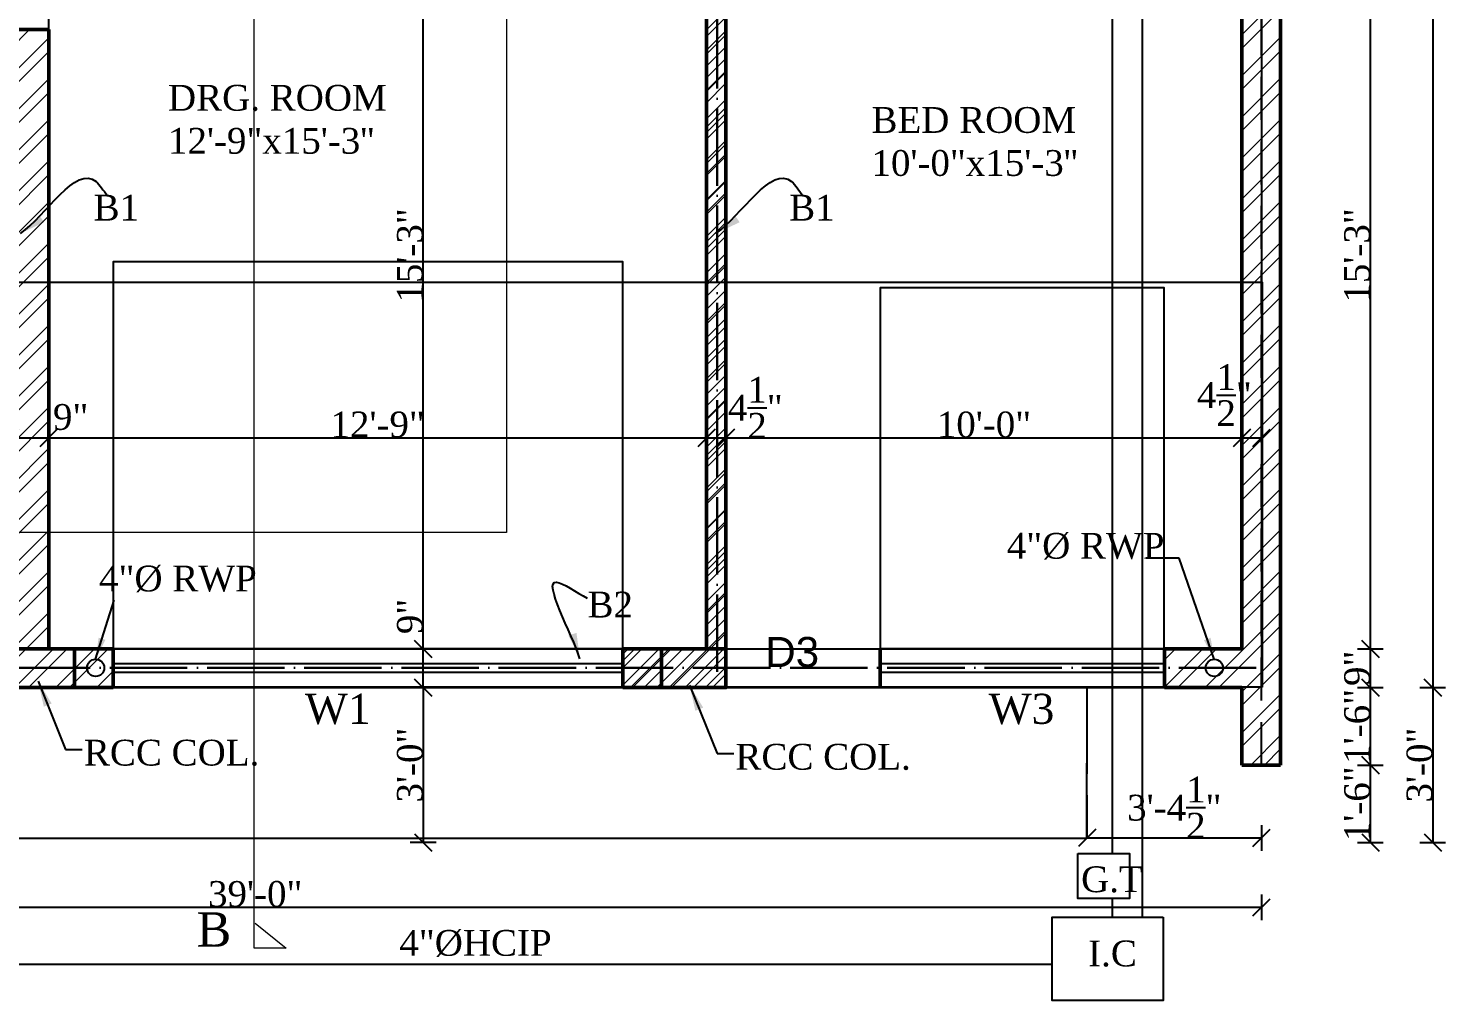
# Model space of a CAD drawing. Header units: feet. Extents: x 37458 to 42412, y -3338 to -325.
# Drawn here: x 37768.1 to 38097.7, y -1264.9 to -1038.8 of the extents above; entities that cross this region are included whole.
import ezdxf

# ---------------------------------------------------------------- set-up
doc = ezdxf.new("R2010")
doc.units = ezdxf.units.FT
doc.header["$MEASUREMENT"] = 0
doc.header["$PDMODE"] = 35
doc.header["$PDSIZE"] = 8
doc.linetypes.add('ACAD_ISO04W100', pattern=[30, 24, -3, 0, -3])
doc.linetypes.add('DASHED2', pattern=[0.375, 0.25, -0.125])
doc.layers.get('Defpoints').update_dxf_attribs({"color": 52})
for name, color, linetype, lineweight in [('BEAM', 6, 'ACAD_ISO04W100', 30), ('col', 13, 'Continuous', 50), ('col tex', 13, 'Continuous', 25), ('dim', 161, 'Continuous', 25), ('dimensiom', 35, 'Continuous', 25), ('HAT', 8, 'Continuous', 13), ('HATCH', 254, 'Continuous', 13), ('joinery', 161, 'Continuous', 25), ('PROJECTION', 21, 'DASHED2', 25), ('SEC', 41, 'Continuous', 25), ('SECTION L', 63, 'Continuous', 30), ('Sewer', 30, 'Continuous', 25), ('TEXT', 7, 'Continuous', 30), ('wall', 1, 'Continuous', 50)]:
    doc.layers.add(name, color=color, linetype=linetype, lineweight=lineweight)
for name, color, linetype, plot in [('BLK_1_FLR_0_BLT_UP_AREA', 25, 'Continuous', False), ('BLK_1_FLR_0_REGULAR_ROOM_4', 1, 'Continuous', False), ('BLK_1_FLR_0_REGULAR_ROOM_5', 1, 'Continuous', False)]:
    doc.layers.add(name, color=color, linetype=linetype, plot=plot)
for name, color, linetype in [('BLK_1_FLR_0_CARPET_AREA', 25, 'Continuous'), ('BLK_1_FLR_0_CHAJJA', 7, 'Continuous'), ('BLK_1_FLR_0_ROOM_4_LIGHT_VENTILATION_4', 7, 'Continuous'), ('BLK_1_FLR_0_ROOM_5_LIGHT_VENTILATION_5', 7, 'Continuous')]:
    doc.layers.add(name, color=color, linetype=linetype)
doc.styles.add("4''", font='romai___.ttf', dxfattribs={"height": 7})
doc.styles.get("Standard").update_dxf_attribs({"font": 'times.ttf', "height": 6})
doc.dimstyles.new('arrow', dxfattribs={"dimtxt": 6, "dimasz": 4, "dimexe": 3, "dimexo": 6, "dimgap": 0, "dimtad": 1, "dimzin": 3, "dimdsep": 46, "dimlunit": 4, "dimtxsty": 'Standard', "dimblk": 'OBLIQUE', "dimcen": 12, "dimclrd": 7, "dimclre": 256, "dimclrt": 7, "dimadec": 0, "dimazin": 0, "dimtfac": 1, "dimtofl": 0, "dimtmove": 0, "dimatfit": 3, "dimfxl": 3, "dimfxlon": 1, "dimtolj": 1, "dimtzin": 0, "dimlwd": -1, "dimlwe": -1, "dimarcsym": 0})
doc.dimstyles.new('DIM PLAN', dxfattribs={"dimtxt": 6, "dimasz": 2, "dimexe": 3, "dimexo": 15, "dimgap": 0, "dimtad": 0, "dimzin": 3, "dimdsep": 46, "dimlunit": 4, "dimtxsty": 'Standard', "dimcen": 12, "dimclrd": 256, "dimclre": 256, "dimclrt": 256, "dimadec": 0, "dimazin": 0, "dimtfac": 1, "dimtofl": 0, "dimtmove": 0, "dimatfit": 3, "dimfxl": 3, "dimfxlon": 1, "dimtolj": 1, "dimtzin": 0, "dimlwd": -1, "dimlwe": -1, "dimarcsym": 0})

# ---------------------------------------------------------------- blocks, each defined once
blk = doc.blocks.new('_Oblique')
at = {"layer": 'dimensiom', "color": 0, "lineweight": -2}
blk.add_line((-0.5, -0.5), (0.5, 0.5), dxfattribs=at)
blk = doc.blocks.new('*D32')
at = {"layer": 'Defpoints', "color": 0, "ltscale": 0.75, "transparency": 16777216}
for p in [(37586.82, -1210.09), (38054.87, -1210.09), (38054.87, -1243.16)]:
    blk.add_point(p, dxfattribs=at)
at = {"layer": 'dimensiom', "ltscale": 0.75, "transparency": 16777216}
for p, q in [((37586.82, -1240.16), (37586.82, -1246.16)), ((38054.87, -1240.16), (38054.87, -1246.16))]:
    blk.add_line(p, q, dxfattribs=at)
at = {"layer": 'dimensiom', "color": 7, "ltscale": 0.75, "transparency": 16777216}
blk.add_line((37586.82, -1243.16), (38054.87, -1243.16), dxfattribs=at)
at = {"layer": 'dimensiom', "color": 7, "ltscale": 0.75, "transparency": 16777216, "xscale": 4, "yscale": 4, "zscale": 4, "rotation": 180}
blk.add_blockref('_Oblique', (37586.82, -1243.16), dxfattribs=at)
at = {"layer": 'dimensiom', "color": 7, "ltscale": 0.75, "transparency": 16777216, "xscale": 4, "yscale": 4, "zscale": 4}
blk.add_blockref('_Oblique', (38054.87, -1243.16), dxfattribs=at)
at = {"layer": 'dimensiom', "color": 7, "ltscale": 0.75, "transparency": 16777216, "insert": (37820.84, -1240.1), "char_height": 6, "attachment_point": 5}
blk.add_mtext('\\A1;39\'-0"', dxfattribs=at)
blk = doc.blocks.new('*D33')
at = {"layer": 'Defpoints', "color": 0, "ltscale": 0.75, "transparency": 16777216}
for p in [(38050.32, -586.09), (38050.32, -1192.09), (38094.69, -1192.09)]:
    blk.add_point(p, dxfattribs=at)
at = {"layer": 'dimensiom', "ltscale": 0.75, "transparency": 16777216}
for p, q in [((38091.69, -586.09), (38097.69, -586.09)), ((38091.69, -1192.09), (38097.69, -1192.09))]:
    blk.add_line(p, q, dxfattribs=at)
at = {"layer": 'dimensiom', "color": 7, "ltscale": 0.75, "transparency": 16777216}
blk.add_line((38094.69, -586.09), (38094.69, -1192.09), dxfattribs=at)
at = {"layer": 'dimensiom', "color": 7, "ltscale": 0.75, "transparency": 16777216, "xscale": 4, "yscale": 4, "zscale": 4}
for p, rotation in [((38094.69, -586.09), 90), ((38094.69, -1192.09), 270)]:
    blk.add_blockref('_Oblique', p, dxfattribs=dict(at, rotation=rotation))
at = {"layer": 'dimensiom', "color": 7, "ltscale": 0.75, "transparency": 16777216, "insert": (38091.64, -889.09), "char_height": 6, "attachment_point": 5, "rotation": 90}
blk.add_mtext('\\A1;50\'-6"', dxfattribs=at)
blk = doc.blocks.new('*D74')
at = {"layer": 'Defpoints', "color": 0, "ltscale": 0.75, "transparency": 16777216}
for p in [(37859.91, -1183.09), (37860.38, -1183.09), (37860.38, -1192.09)]:
    blk.add_point(p, dxfattribs=at)
at = {"layer": 'dimensiom', "color": 7, "ltscale": 0.75, "transparency": 16777216}
for p, q in [((37859.91, -1183.09), (37859.91, -1171.98)), ((37859.91, -1192.09), (37859.91, -1183.09))]:
    blk.add_line(p, q, dxfattribs=at)
at = {"layer": 'dimensiom', "ltscale": 0.75, "transparency": 16777216}
for p, q in [((37859.91, -1183.09), (37856.91, -1183.09)), ((37859.91, -1192.09), (37856.91, -1192.09))]:
    blk.add_line(p, q, dxfattribs=at)
at = {"layer": 'dimensiom', "color": 7, "ltscale": 0.75, "transparency": 16777216, "xscale": 4, "yscale": 4, "zscale": 4}
for p, rotation in [((37859.91, -1183.09), 90), ((37859.91, -1192.09), 270)]:
    blk.add_blockref('_Oblique', p, dxfattribs=dict(at, rotation=rotation))
at = {"layer": 'dimensiom', "color": 7, "ltscale": 0.75, "transparency": 16777216, "insert": (37856.85, -1175.53), "char_height": 6, "attachment_point": 5, "rotation": 90}
blk.add_mtext('\\A1;9"', dxfattribs=at)
blk = doc.blocks.new('*D75')
at = {"layer": 'Defpoints', "color": 0, "ltscale": 0.75, "transparency": 16777216}
for p in [(37859.91, -1000.09), (37862.41, -1000.09), (37860.38, -1183.09)]:
    blk.add_point(p, dxfattribs=at)
at = {"layer": 'dimensiom', "ltscale": 0.75, "transparency": 16777216}
for p, q in [((37859.91, -1000.09), (37856.91, -1000.09)), ((37859.91, -1183.09), (37856.91, -1183.09))]:
    blk.add_line(p, q, dxfattribs=at)
at = {"layer": 'dimensiom', "color": 7, "ltscale": 0.75, "transparency": 16777216}
blk.add_line((37859.91, -1183.09), (37859.91, -1000.09), dxfattribs=at)
at = {"layer": 'dimensiom', "color": 7, "ltscale": 0.75, "transparency": 16777216, "xscale": 4, "yscale": 4, "zscale": 4}
for p, rotation in [((37859.91, -1000.09), 90), ((37859.91, -1183.09), 270)]:
    blk.add_blockref('_Oblique', p, dxfattribs=dict(at, rotation=rotation))
at = {"layer": 'dimensiom', "color": 7, "ltscale": 0.75, "transparency": 16777216, "insert": (37856.85, -1091.59), "char_height": 6, "attachment_point": 5, "rotation": 90}
blk.add_mtext('\\A1;15\'-3"', dxfattribs=at)
blk = doc.blocks.new('*D83')
at = {"layer": 'Defpoints', "color": 0, "ltscale": 0.75, "transparency": 16777216}
for p in [(37763.82, -1134.01), (37772.82, -1134.01), (37772.82, -1144.09)]:
    blk.add_point(p, dxfattribs=at)
at = {"layer": 'dimensiom', "ltscale": 0.75, "transparency": 16777216}
for p, q in [((37763.82, -1134.01), (37763.82, -1131.01)), ((37772.82, -1137.01), (37772.82, -1131.01))]:
    blk.add_line(p, q, dxfattribs=at)
at = {"layer": 'dimensiom', "color": 7, "ltscale": 0.75, "transparency": 16777216}
blk.add_line((37763.82, -1134.01), (37772.82, -1134.01), dxfattribs=at)
at = {"layer": 'dimensiom', "color": 7, "ltscale": 0.75, "transparency": 16777216, "xscale": 4, "yscale": 4, "zscale": 4, "rotation": 180}
blk.add_blockref('_Oblique', (37763.82, -1134.01), dxfattribs=at)
at = {"layer": 'dimensiom', "color": 7, "ltscale": 0.75, "transparency": 16777216, "xscale": 4, "yscale": 4, "zscale": 4}
blk.add_blockref('_Oblique', (37772.82, -1134.01), dxfattribs=at)
at = {"layer": 'dimensiom', "color": 7, "ltscale": 0.75, "transparency": 16777216, "insert": (37777.92, -1129.19), "char_height": 6, "attachment_point": 5}
blk.add_mtext('\\A1;9"', dxfattribs=at)
blk = doc.blocks.new('*D84')
at = {"layer": 'Defpoints', "color": 0, "ltscale": 0.75, "transparency": 16777216}
for p in [(37925.82, -1134.01), (37925.82, -1134.27), (37772.82, -1144.09)]:
    blk.add_point(p, dxfattribs=at)
at = {"layer": 'dimensiom', "ltscale": 0.75, "transparency": 16777216}
for p, q in [((37772.82, -1137.01), (37772.82, -1131.01)), ((37925.82, -1134.01), (37925.82, -1131.01))]:
    blk.add_line(p, q, dxfattribs=at)
at = {"layer": 'dimensiom', "color": 7, "ltscale": 0.75, "transparency": 16777216}
blk.add_line((37772.82, -1134.01), (37925.82, -1134.01), dxfattribs=at)
at = {"layer": 'dimensiom', "color": 7, "ltscale": 0.75, "transparency": 16777216, "xscale": 4, "yscale": 4, "zscale": 4, "rotation": 180}
blk.add_blockref('_Oblique', (37772.82, -1134.01), dxfattribs=at)
at = {"layer": 'dimensiom', "color": 7, "ltscale": 0.75, "transparency": 16777216, "xscale": 4, "yscale": 4, "zscale": 4}
blk.add_blockref('_Oblique', (37925.82, -1134.01), dxfattribs=at)
at = {"layer": 'dimensiom', "color": 7, "ltscale": 0.75, "transparency": 16777216, "insert": (37849.32, -1130.94), "char_height": 6, "attachment_point": 5}
blk.add_mtext('\\A1;12\'-9"', dxfattribs=at)
blk = doc.blocks.new('*D85')
at = {"layer": 'Defpoints', "color": 0, "ltscale": 0.75, "transparency": 16777216}
for p in [(37925.82, -1134.27), (37930.32, -1134.01), (37930.32, -1134.27)]:
    blk.add_point(p, dxfattribs=at)
at = {"layer": 'dimensiom', "ltscale": 0.75, "transparency": 16777216}
for p, q in [((37925.82, -1134.01), (37925.82, -1131.01)), ((37930.32, -1134.01), (37930.32, -1131.01))]:
    blk.add_line(p, q, dxfattribs=at)
at = {"layer": 'dimensiom', "color": 7, "ltscale": 0.75, "transparency": 16777216}
blk.add_line((37925.82, -1134.01), (37930.32, -1134.01), dxfattribs=at)
at = {"layer": 'dimensiom', "color": 7, "ltscale": 0.75, "transparency": 16777216, "xscale": 4, "yscale": 4, "zscale": 4, "rotation": 180}
blk.add_blockref('_Oblique', (37925.82, -1134.01), dxfattribs=at)
at = {"layer": 'dimensiom', "color": 7, "ltscale": 0.75, "transparency": 16777216, "xscale": 4, "yscale": 4, "zscale": 4}
blk.add_blockref('_Oblique', (37930.32, -1134.01), dxfattribs=at)
at = {"layer": 'dimensiom', "color": 7, "ltscale": 0.75, "transparency": 16777216, "insert": (37937.14, -1127.02), "char_height": 6, "attachment_point": 5}
blk.add_mtext('\\A1;4{\\H1x;\\S1/2;}"', dxfattribs=at)
blk = doc.blocks.new('*D86')
at = {"layer": 'Defpoints', "color": 0, "ltscale": 0.75, "transparency": 16777216}
for p in [(37930.32, -1134.27), (38050.32, -1134.01), (38050.32, -1134.27)]:
    blk.add_point(p, dxfattribs=at)
at = {"layer": 'dimensiom', "ltscale": 0.75, "transparency": 16777216}
for p, q in [((37930.32, -1134.01), (37930.32, -1131.01)), ((38050.32, -1134.01), (38050.32, -1131.01))]:
    blk.add_line(p, q, dxfattribs=at)
at = {"layer": 'dimensiom', "color": 7, "ltscale": 0.75, "transparency": 16777216}
blk.add_line((37930.32, -1134.01), (38050.32, -1134.01), dxfattribs=at)
at = {"layer": 'dimensiom', "color": 7, "ltscale": 0.75, "transparency": 16777216, "xscale": 4, "yscale": 4, "zscale": 4, "rotation": 180}
blk.add_blockref('_Oblique', (37930.32, -1134.01), dxfattribs=at)
at = {"layer": 'dimensiom', "color": 7, "ltscale": 0.75, "transparency": 16777216, "xscale": 4, "yscale": 4, "zscale": 4}
blk.add_blockref('_Oblique', (38050.32, -1134.01), dxfattribs=at)
at = {"layer": 'dimensiom', "color": 7, "ltscale": 0.75, "transparency": 16777216, "insert": (37990.32, -1130.95), "char_height": 6, "attachment_point": 5}
blk.add_mtext('\\A1;10\'-0"', dxfattribs=at)
blk = doc.blocks.new('*D87')
at = {"layer": 'Defpoints', "color": 0, "ltscale": 0.75, "transparency": 16777216}
for p in [(38050.32, -1134.27), (38054.87, -1134.01), (38054.87, -1134.27)]:
    blk.add_point(p, dxfattribs=at)
at = {"layer": 'dimensiom', "ltscale": 0.75, "transparency": 16777216}
for p, q in [((38050.32, -1134.01), (38050.32, -1131.01)), ((38054.87, -1134.01), (38054.87, -1131.01))]:
    blk.add_line(p, q, dxfattribs=at)
at = {"layer": 'dimensiom', "color": 7, "ltscale": 0.75, "transparency": 16777216}
blk.add_line((38050.32, -1134.01), (38054.87, -1134.01), dxfattribs=at)
at = {"layer": 'dimensiom', "color": 7, "ltscale": 0.75, "transparency": 16777216, "xscale": 4, "yscale": 4, "zscale": 4, "rotation": 180}
blk.add_blockref('_Oblique', (38050.32, -1134.01), dxfattribs=at)
at = {"layer": 'dimensiom', "color": 7, "ltscale": 0.75, "transparency": 16777216, "xscale": 4, "yscale": 4, "zscale": 4}
blk.add_blockref('_Oblique', (38054.87, -1134.01), dxfattribs=at)
at = {"layer": 'dimensiom', "color": 7, "ltscale": 0.75, "transparency": 16777216, "insert": (38046.23, -1124.07), "char_height": 6, "attachment_point": 5}
blk.add_mtext('\\A1;4{\\H1x;\\S1/2;}"', dxfattribs=at)
blk = doc.blocks.new('*D88')
at = {"layer": 'Defpoints', "color": 0, "ltscale": 0.75, "transparency": 16777216}
for p in [(38050.32, -1192.09), (38080.19, -1192.09), (38050.32, -1210.09)]:
    blk.add_point(p, dxfattribs=at)
at = {"layer": 'dimensiom', "ltscale": 0.75, "transparency": 16777216}
for p, q in [((38077.19, -1192.09), (38083.19, -1192.09)), ((38077.19, -1210.09), (38083.19, -1210.09))]:
    blk.add_line(p, q, dxfattribs=at)
at = {"layer": 'dimensiom', "color": 7, "ltscale": 0.75, "transparency": 16777216}
blk.add_line((38080.19, -1210.09), (38080.19, -1192.09), dxfattribs=at)
at = {"layer": 'dimensiom', "color": 7, "ltscale": 0.75, "transparency": 16777216, "xscale": 4, "yscale": 4, "zscale": 4}
for p, rotation in [((38080.19, -1192.09), 90), ((38080.19, -1210.09), 270)]:
    blk.add_blockref('_Oblique', p, dxfattribs=dict(at, rotation=rotation))
at = {"layer": 'dimensiom', "color": 7, "ltscale": 0.75, "transparency": 16777216, "insert": (38077.13, -1201.09), "char_height": 6, "attachment_point": 5, "rotation": 90}
blk.add_mtext('\\A1;1\'-6"', dxfattribs=at)
blk = doc.blocks.new('*D89')
at = {"layer": 'Defpoints', "color": 0, "ltscale": 0.75, "transparency": 16777216}
for p in [(38050.32, -1183.09), (38080.19, -1183.09), (38050.32, -1192.09)]:
    blk.add_point(p, dxfattribs=at)
at = {"layer": 'dimensiom', "ltscale": 0.75, "transparency": 16777216}
for p, q in [((38077.19, -1183.09), (38083.19, -1183.09)), ((38077.19, -1192.09), (38083.19, -1192.09))]:
    blk.add_line(p, q, dxfattribs=at)
at = {"layer": 'dimensiom', "color": 7, "ltscale": 0.75, "transparency": 16777216}
blk.add_line((38080.19, -1192.09), (38080.19, -1183.09), dxfattribs=at)
at = {"layer": 'dimensiom', "color": 7, "ltscale": 0.75, "transparency": 16777216, "xscale": 4, "yscale": 4, "zscale": 4}
for p, rotation in [((38080.19, -1183.09), 90), ((38080.19, -1192.09), 270)]:
    blk.add_blockref('_Oblique', p, dxfattribs=dict(at, rotation=rotation))
at = {"layer": 'dimensiom', "color": 7, "ltscale": 0.75, "transparency": 16777216, "insert": (38077.13, -1187.59), "char_height": 6, "attachment_point": 5, "rotation": 90}
blk.add_mtext('\\A1;9"', dxfattribs=at)
blk = doc.blocks.new('*D90')
at = {"layer": 'Defpoints', "color": 0, "ltscale": 0.75, "transparency": 16777216}
for p in [(38050.32, -1000.09), (38080.19, -1000.09), (38050.32, -1183.09)]:
    blk.add_point(p, dxfattribs=at)
at = {"layer": 'dimensiom', "ltscale": 0.75, "transparency": 16777216}
for p, q in [((38077.19, -1000.09), (38083.19, -1000.09)), ((38077.19, -1183.09), (38083.19, -1183.09))]:
    blk.add_line(p, q, dxfattribs=at)
at = {"layer": 'dimensiom', "color": 7, "ltscale": 0.75, "transparency": 16777216}
blk.add_line((38080.19, -1183.09), (38080.19, -1000.09), dxfattribs=at)
at = {"layer": 'dimensiom', "color": 7, "ltscale": 0.75, "transparency": 16777216, "xscale": 4, "yscale": 4, "zscale": 4}
for p, rotation in [((38080.19, -1000.09), 90), ((38080.19, -1183.09), 270)]:
    blk.add_blockref('_Oblique', p, dxfattribs=dict(at, rotation=rotation))
at = {"layer": 'dimensiom', "color": 7, "ltscale": 0.75, "transparency": 16777216, "insert": (38077.13, -1091.59), "char_height": 6, "attachment_point": 5, "rotation": 90}
blk.add_mtext('\\A1;15\'-3"', dxfattribs=at)
blk = doc.blocks.new('*D105')
at = {"layer": 'Defpoints', "color": 0, "ltscale": 0.75, "transparency": 16777216}
for p in [(38050.32, -1210.09), (38080.19, -1210.09), (38014.32, -1228.09)]:
    blk.add_point(p, dxfattribs=at)
at = {"layer": 'dimensiom', "ltscale": 0.75, "transparency": 16777216}
for p, q in [((38077.19, -1210.09), (38083.19, -1210.09)), ((38077.19, -1228.09), (38083.19, -1228.09))]:
    blk.add_line(p, q, dxfattribs=at)
at = {"layer": 'dimensiom', "color": 7, "ltscale": 0.75, "transparency": 16777216}
blk.add_line((38080.19, -1228.09), (38080.19, -1210.09), dxfattribs=at)
at = {"layer": 'dimensiom', "color": 7, "ltscale": 0.75, "transparency": 16777216, "xscale": 4, "yscale": 4, "zscale": 4}
for p, rotation in [((38080.19, -1210.09), 90), ((38080.19, -1228.09), 270)]:
    blk.add_blockref('_Oblique', p, dxfattribs=dict(at, rotation=rotation))
at = {"layer": 'dimensiom', "color": 7, "ltscale": 0.75, "transparency": 16777216, "insert": (38077.13, -1219.09), "char_height": 6, "attachment_point": 5, "rotation": 90}
blk.add_mtext('\\A1;1\'-6"', dxfattribs=at)
blk = doc.blocks.new('*D106')
at = {"layer": 'Defpoints', "color": 0, "ltscale": 0.75, "transparency": 16777216}
for p in [(38050.32, -1192.09), (38014.32, -1228.09), (38094.69, -1228.09)]:
    blk.add_point(p, dxfattribs=at)
at = {"layer": 'dimensiom', "ltscale": 0.75, "transparency": 16777216}
for p, q in [((38091.69, -1192.09), (38097.69, -1192.09)), ((38091.69, -1228.09), (38097.69, -1228.09))]:
    blk.add_line(p, q, dxfattribs=at)
at = {"layer": 'dimensiom', "color": 7, "ltscale": 0.75, "transparency": 16777216}
blk.add_line((38094.69, -1192.09), (38094.69, -1228.09), dxfattribs=at)
at = {"layer": 'dimensiom', "color": 7, "ltscale": 0.75, "transparency": 16777216, "xscale": 4, "yscale": 4, "zscale": 4}
for p, rotation in [((38094.69, -1192.09), 90), ((38094.69, -1228.09), 270)]:
    blk.add_blockref('_Oblique', p, dxfattribs=dict(at, rotation=rotation))
at = {"layer": 'dimensiom', "color": 7, "ltscale": 0.75, "transparency": 16777216, "insert": (38091.64, -1210.09), "char_height": 6, "attachment_point": 5, "rotation": 90}
blk.add_mtext('\\A1;3\'-0"', dxfattribs=at)
blk = doc.blocks.new('*D119')
at = {"layer": 'Defpoints', "color": 0, "ltscale": 0.75, "transparency": 16777216}
for p in [(37860.38, -1192.09), (37859.91, -1228.09), (37877.34, -1228.09)]:
    blk.add_point(p, dxfattribs=at)
at = {"layer": 'dimensiom', "ltscale": 0.75, "transparency": 16777216}
for p, q in [((37859.91, -1192.09), (37856.91, -1192.09)), ((37862.91, -1228.09), (37856.91, -1228.09))]:
    blk.add_line(p, q, dxfattribs=at)
at = {"layer": 'dimensiom', "color": 7, "ltscale": 0.75, "transparency": 16777216}
blk.add_line((37859.91, -1192.09), (37859.91, -1228.09), dxfattribs=at)
at = {"layer": 'dimensiom', "color": 7, "ltscale": 0.75, "transparency": 16777216, "xscale": 4, "yscale": 4, "zscale": 4}
for p, rotation in [((37859.91, -1192.09), 90), ((37859.91, -1228.09), 270)]:
    blk.add_blockref('_Oblique', p, dxfattribs=dict(at, rotation=rotation))
at = {"layer": 'dimensiom', "color": 7, "ltscale": 0.75, "transparency": 16777216, "insert": (37856.85, -1210.09), "char_height": 6, "attachment_point": 5, "rotation": 90}
blk.add_mtext('\\A1;3\'-0"', dxfattribs=at)
blk = doc.blocks.new('*D161')
at = {"layer": 'Defpoints', "color": 0, "ltscale": 0.75, "transparency": 16777216}
for p in [(38054.87, -1210.09), (38014.32, -1228.09), (38054.87, -1227.03)]:
    blk.add_point(p, dxfattribs=at)
at = {"layer": 'dimensiom', "ltscale": 0.75, "transparency": 16777216}
for p, q in [((38014.32, -1227.03), (38014.32, -1224.03)), ((38054.87, -1224.03), (38054.87, -1230.03))]:
    blk.add_line(p, q, dxfattribs=at)
at = {"layer": 'dimensiom', "color": 7, "ltscale": 0.75, "transparency": 16777216}
blk.add_line((38014.32, -1227.03), (38054.87, -1227.03), dxfattribs=at)
at = {"layer": 'dimensiom', "color": 7, "ltscale": 0.75, "transparency": 16777216, "xscale": 4, "yscale": 4, "zscale": 4, "rotation": 180}
blk.add_blockref('_Oblique', (38014.32, -1227.03), dxfattribs=at)
at = {"layer": 'dimensiom', "color": 7, "ltscale": 0.75, "transparency": 16777216, "xscale": 4, "yscale": 4, "zscale": 4}
blk.add_blockref('_Oblique', (38054.87, -1227.03), dxfattribs=at)
at = {"layer": 'dimensiom', "color": 7, "ltscale": 0.75, "transparency": 16777216, "insert": (38034.59, -1219.99), "char_height": 6, "attachment_point": 5}
blk.add_mtext('\\A1;3\'-4{\\H1x;\\S1/2;}"', dxfattribs=at)
blk = doc.blocks.new('erere')
at = {"layer": 'col', "ltscale": 0.75}
blk.add_lwpolyline([(37786.05, -1476.68), (37801.05, -1476.68), (37801.05, -1467.68), (37786.05, -1467.68)], close=True, dxfattribs=at)

msp = doc.modelspace()

# ---------------------------------------------------------------- hatches: boundary and pattern name
at = {"layer": 'HAT', "ltscale": 0.75}
h = msp.add_hatch(dxfattribs=at)
h.set_pattern_fill('ANSI32', color=256, scale=16, style=0)
h.set_pattern_definition([(45, (4748.166, -213.3995), (-4.2426407, 4.2426407), []), (45, (4750.994, -213.3995), (-4.2426407, 4.2426407), [])])
h.paths.add_polyline_path([(37930.3153, -998.5861), (37925.8153, -998.5861), (37925.8153, -1183.0861), (37906.3153, -1183.0861), (37906.3153, -1192.0861), (37930.3153, -1192.0861)])
at = {"layer": 'HATCH', "ltscale": 0.75}
h = msp.add_hatch(dxfattribs=at)
h.set_pattern_fill('ANSI32', color=256, scale=18, style=0)
h.paths.add_polyline_path([(38059.3153, -386.5861), (37943.8703, -386.5861), (37943.8703, -413.612), (37952.8703, -413.612), (37952.8703, -395.5861), (38050.3153, -395.5861), (38050.3153, -491.5861), (38026.3153, -491.5861), (38026.3153, -496.0861), (38050.3153, -496.0861), (38050.3153, -586.0861), (38026.3153, -586.0861), (38026.3153, -595.0861), (38050.3153, -595.0861), (38050.3153, -778.0861), (37951.3153, -778.0861), (37951.3153, -787.0861), (37972.3153, -787.0861), (37972.3153, -878.5802), (37972.3153, -881.5861), (37981.3153, -881.5861), (37981.3153, -869.5802), (37976.8153, -869.5802), (37976.8153, -787.0861), (38050.3153, -787.0861), (38050.3153, -901.0802), (38024.8153, -901.0802), (38024.8153, -905.5802), (38050.3153, -905.5802), (38050.3153, -991.0861), (38050.3153, -1000.0861), (38050.3153, -1183.0861), (38032.3153, -1183.0861), (38032.3153, -1192.0861), (38050.3153, -1192.0861), (38050.3153, -1210.0861), (38059.3153, -1210.0861)])
h = msp.add_hatch(dxfattribs=at)
h.set_pattern_fill('ANSI32', color=256, scale=18, style=0)
h.paths.add_polyline_path([(37772.8153, -1039.0861), (37763.8153, -1039.0861), (37763.8153, -1192.0861), (37772.8153, -1192.0861), (37787.8153, -1192.0861), (37787.8153, -1183.0861), (37772.8153, -1183.0861)])
h.paths.add_polyline_path([(37715.8153, -938.5861), (37711.3153, -938.5861), (37711.3153, -1048.0861), (37715.8153, -1048.0861)])
h = msp.add_hatch(dxfattribs=at)
h.set_pattern_fill('ANSI32', color=256, scale=18, style=0)
h.paths.add_polyline_path([(37930.3153, -1000.0861), (37925.8153, -1000.0861), (37925.8153, -1183.0861), (37906.3153, -1183.0861), (37906.3153, -1192.0861), (37930.3153, -1192.0861)])

# ---------------------------------------------------------------- linework, layer by layer
at = {"layer": 'BEAM', "ltscale": 0.75}
for p, q in [((37928.2892, -1188.4137), (37928.2892, -998.5861)), ((38053.6459, -1187.5153), (37591.3153, -1187.5153))]:
    msp.add_line(p, q, dxfattribs=at)
at = {"layer": 'BLK_1_FLR_0_BLT_UP_AREA', "color": 25, "ltscale": 0.75}
msp.add_lwpolyline([(37943.8603, -391.0902), (38054.8703, -391.0902), (38054.8703, -1192.0902), (37586.8703, -1191.9565), (37586.8703, -585.0902), (37943.8603, -585.0902)], close=True, dxfattribs=at)
at = {"layer": 'BLK_1_FLR_0_BLT_UP_AREA', "color": 1, "ltscale": 0.75}
msp.add_lwpolyline([(38055.0015, -1191.9565), (37586.8703, -1191.9565), (37586.8703, -1097.8029), (38055.0015, -1097.8029)], close=True, dxfattribs=at)
at = {"layer": 'BLK_1_FLR_0_CARPET_AREA', "color": 25, "ltscale": 0.75}
msp.add_lwpolyline([(38050.3153, -905.5802), (38050.3153, -991.0861), (38017.3153, -991.0861), (38017.3153, -1000.0861), (38050.3153, -1000.0861), (38050.3153, -1183.0861), (37966.2, -1183.0861), (37966.2, -1192.0861), (37930.3153, -1192.0861), (37930.3153, -991.0861), (37912.3153, -991.0861), (37912.3153, -1000.0861), (37925.8153, -1000.0861), (37925.8153, -1183.0861), (37906.3153, -1183.0861), (37772.8153, -1183.0861), (37772.8153, -1039.0861), (37763.8153, -1039.0861)], dxfattribs=at)
at = {"layer": 'BLK_1_FLR_0_CHAJJA'}
msp.add_lwpolyline([(38014.3153, -1192.0861), (37627.7867, -1192.0861), (37627.7116, -1227.0889), (38014.2402, -1227.0889)], close=True, dxfattribs=at)
at = {"layer": 'BLK_1_FLR_0_REGULAR_ROOM_4', "ltscale": 0.75}
msp.add_lwpolyline([(37925.8153, -1183.0861), (37772.8153, -1183.0861), (37772.8153, -1000.0861), (37925.8153, -1000.0861)], close=True, dxfattribs=at)
at = {"layer": 'BLK_1_FLR_0_REGULAR_ROOM_5', "ltscale": 0.75}
msp.add_lwpolyline([(38050.3153, -1000.0861), (37930.3153, -1000.0861), (37930.3153, -1183.0861), (38050.3153, -1183.0861)], close=True, dxfattribs=at)
at = {"layer": 'BLK_1_FLR_0_ROOM_4_LIGHT_VENTILATION_4', "color": 114, "ltscale": 0.75}
msp.add_lwpolyline([(37787.8153, -1183.0861), (37906.3153, -1183.0861), (37906.3153, -1093.0861), (37787.8153, -1093.0861)], close=True, dxfattribs=at)
at = {"layer": 'BLK_1_FLR_0_ROOM_5_LIGHT_VENTILATION_5', "color": 114, "ltscale": 0.75}
msp.add_lwpolyline([(37966.2, -1183.0861), (38032.2, -1183.0861), (38032.2, -1099.0861), (37966.2, -1099.0861)], close=True, dxfattribs=at)
at = {"layer": 'dim', "ltscale": 0.75}
for p, q in [((37787.8153, -1183.0861), (37906.3153, -1183.0861)), ((37966.2, -1183.0861), (38032.3153, -1183.0861)), ((37906.3153, -1186.5861), (37787.8153, -1186.5861)), ((38032.3153, -1186.5861), (37966.2, -1186.5861)), ((37906.3153, -1188.5861), (37787.8153, -1188.5861)), ((38032.3153, -1188.5861), (37966.2, -1188.5861)), ((37787.8153, -1192.0861), (37906.3153, -1192.0861)), ((37930.3153, -1192.0861), (37966.2, -1192.0861)), ((37966.2, -1192.0861), (38032.3153, -1192.0861))]:
    msp.add_line(p, q, dxfattribs=at)
at = {"layer": 'PROJECTION', "ltscale": 40}
msp.add_line((38054.8703, -1210.0861), (38054.8703, -363.1474), dxfattribs=at)
msp.add_lwpolyline([(37628.3153, -1192.0861), (37627.3153, -1227.0889), (38014.3153, -1227.0889), (38014.3153, -1192.0861)], dxfattribs=at)
at = {"layer": 'SECTION L', "lineweight": 20, "ltscale": 0.75}
for points in [[(37820.8166, -1246.831), (37828.0538, -1252.6743), (37820.6184, -1252.6743), (37820.6184, -914.2482), (37655.9143, -914.2482), (37655.9143, -355.7084), (37666.1466, -355.7084), (37655.9143, -360.628)], [(38071.8984, -872.684), (38077.2674, -864.6773), (38077.2674, -873.3835), (37879.2671, -873.3835), (37879.2671, -1156.0098), (37553.0131, -1156.0098), (37553.0131, -1143.9812), (37556.5994, -1156.0098)]]:
    msp.add_lwpolyline(points, dxfattribs=at)
at = {"layer": 'Sewer', "ltscale": 0.75}
for p, q in [((38020.1274, -994.217), (38020.1274, -1230.6533)), ((38027.1091, -994.25), (38027.1091, -1245.4531)), ((38020.1274, -1241.1533), (38020.1274, -1245.4531)), ((38006.1938, -1256.4531), (37755.8905, -1256.4531))]:
    msp.add_line(p, q, dxfattribs=at)
for points in [[(38012.167, -1230.6533), (38024.167, -1230.6533), (38024.167, -1241.1533), (38012.167, -1241.1533)], [(38031.9736, -1245.4531), (38031.9736, -1264.8661), (38006.1938, -1264.8661), (38006.1938, -1245.4531)]]:
    msp.add_lwpolyline(points, close=True, dxfattribs=at)
for centre in [(37783.7244, -1187.4898), (38043.8862, -1187.4898)]:
    msp.add_circle(centre, 2, dxfattribs=at)
at = {"layer": 'wall', "ltscale": 0.75}
for p, q in [((38059.3153, -1210.0861), (38059.3153, -386.5861)), ((37930.3153, -1192.0861), (37930.3153, -991.0861)), ((37925.8153, -1183.0861), (37925.8153, -1000.0861)), ((38050.3153, -1183.0861), (38050.3153, -1000.0861)), ((37772.8153, -1039.0861), (37763.8153, -1039.0861)), ((37772.8153, -1183.0861), (37772.8153, -1039.0861)), ((37772.8153, -1183.0861), (37787.8153, -1183.0861)), ((37787.8153, -1183.0861), (37787.8153, -1192.0861)), ((37906.3153, -1183.0861), (37925.8153, -1183.0861)), ((37906.3153, -1183.0861), (37906.3153, -1192.0861)), ((37966.2, -1192.0861), (37966.2, -1183.0861)), ((37966.2, -1192.0861), (37966.2, -1183.0861)), ((38032.3153, -1192.0861), (38032.3153, -1183.0861)), ((38032.3153, -1183.0861), (38050.3153, -1183.0861)), ((38050.3153, -1183.0861), (38050.3153, -1183.0861)), ((37763.8153, -1192.0861), (37772.8153, -1192.0861)), ((37787.8153, -1192.0861), (37772.8153, -1192.0861)), ((37930.3153, -1192.0861), (37906.3153, -1192.0861)), ((38032.3153, -1192.0861), (38050.3153, -1192.0861)), ((38050.3153, -1210.0861), (38050.3153, -1192.0861)), ((38050.3153, -1210.0861), (38059.3153, -1210.0861)), ((38050.3153, -1210.0861), (38059.3153, -1210.0861))]:
    msp.add_line(p, q, dxfattribs=at)

# ---------------------------------------------------------------- block references
at = {"layer": 'col'}
for p in [(-22.2389, 284.5928), (129.2611, 284.5928)]:
    msp.add_blockref('erere', p, dxfattribs=at)

# ---------------------------------------------------------------- texts
at = {"layer": 'BEAM', "ltscale": 0.75, "char_height": 6, "width": 24.426941, "attachment_point": 1}
for s, insert in [('{\\fromantic|b0|i0|c2|p2;B1}', (37783.2545, -1077.4722)), ('{\\fromantic|b0|i0|c2|p2;B1}', (37945.0156, -1077.4722)), ('{\\fromantic|b0|i0|c2|p2;B2}', (37898.1093, -1169.7706))]:
    msp.add_mtext(s, dxfattribs=dict(at, insert=insert))
at = {"layer": 'col tex', "ltscale": 0.75, "char_height": 8, "width": 40.652874, "attachment_point": 1}
for insert in [(37780.9989, -1204.2015), (37932.5206, -1205.1576)]:
    msp.add_mtext('\\A1;{\\H0.75x;RCC COL.}', dxfattribs=dict(at, insert=insert))
at = {"layer": 'joinery', "lineweight": 25, "char_height": 7, "attachment_point": 1, "style": "4''"}
for s, insert, width in [('\\A1;{\\fArial|b0|i0|c0|p34;D3}', (37939.4774, -1180.2988), 10.036161), ('\\A1;{\\fRomantic|b0|i0|c2|p2;W1}', (37832.4151, -1193.5043), 16.360485), ('\\A1;{\\fRomantic|b0|i0|c2|p2;W3}', (37991.4166, -1193.5043), 16.360485)]:
    msp.add_mtext(s, dxfattribs=dict(at, insert=insert, width=width))
at = {"layer": 'SEC', "ltscale": 0.75, "insert": (37807.2205, -1244.316), "char_height": 8, "width": 18.125994, "attachment_point": 1, "style": "4''"}
msp.add_mtext('\\A1;{\\fRomantic|b0|i0|c2|p2;B}', dxfattribs=at)
at = {"layer": 'Sewer', "ltscale": 0.75, "char_height": 6, "attachment_point": 1, "style": "4''"}
for s, insert, width in [('{\\fRomantic|b0|i0|c2|p2;4"%%C RWP}', (37995.6232, -1156.1049), 37.275361), ('{\\fRomantic|b0|i0|c2|p2;4"%%C RWP}', (37784.5197, -1163.7075), 37.275361), ('{\\fRomantic|b0|i0|c2|p2;G.T}', (38012.9103, -1233.6392), 7.544379), ('{\\fRomantic|b0|i0|c2|p2;4"%%CHCIP}', (37854.3654, -1248.4327), 7.544379), ('{\\fRomantic|b0|i0|c2|p2;I.C}', (38014.5425, -1250.8886), 7.544379)]:
    msp.add_mtext(s, dxfattribs=dict(at, insert=insert, width=width))
at = {"layer": 'TEXT', "ltscale": 0.75, "char_height": 8, "attachment_point": 1}
for s, insert, width in [('\\A1;{\\H0.75x;DRG. ROOM\\P12\'-9\\H1x;"x15\'-3\\H1x;\'\'}', (37800.5517, -1051.9346), 62.875977), ('\\A1;{\\H0.75x;BED ROOM\\P10\'-0"x15\'-3\\H1x;\'\'}', (37964.1553, -1057.0916), 63.343534)]:
    msp.add_mtext(s, dxfattribs=dict(at, insert=insert, width=width))

# ---------------------------------------------------------------- dimensions: what is measured, and where the dimension line sits
at = {"layer": 'dimensiom', "ltscale": 0.75}
for base, p1, p2, picture, middle in [((38094.6898, -1192.0861), (38050.3153, -586.0861), (38050.3153, -1192.0861), '*D33', (38091.6378, -889.0861)), ((37859.906, -1000.0861), (37860.3786, -1183.0861), (37862.4085, -1000.0861), '*D75', (37856.854, -1091.5861)), ((38080.1858, -1000.0861), (38050.3153, -1183.0861), (38050.3153, -1000.0861), '*D90', (38077.1339, -1091.5861)), ((38080.1858, -1183.0861), (38050.3153, -1192.0861), (38050.3153, -1183.0861), '*D89', (38077.1252, -1187.5861)), ((37859.906, -1228.0861), (37860.3786, -1192.0861), (37877.3394, -1228.0861), '*D119', (37856.854, -1210.0861))]:
    dim = msp.add_linear_dim(base=base, p1=p1, p2=p2, angle=90, dimstyle='arrow', override={"dimtmove": 1}, dxfattribs=at)
    dim.commit()
    dim.dimension.update_dxf_attribs({"geometry": picture, "text_midpoint": middle})
for base, p1, p2, picture, middle in [((38054.87027, -1134.00539), (38050.31528, -1134.26676), (38054.87027, -1134.26676), '*D87', (38046.23255, -1131.05449)), ((37930.3153, -1134.0054), (37925.8153, -1134.2668), (37930.3153, -1134.2668), '*D85', (37937.1402, -1134.0054)), ((37772.8153, -1134.0054), (37763.8153, -1134.0054), (37772.8153, -1144.0861), '*D83', (37777.9222, -1132.2462))]:
    dim = msp.add_linear_dim(base=base, p1=p1, p2=p2, dimstyle='arrow', override={"dimtmove": 1}, dxfattribs=at)
    dim.commit()
    dim.dimension.update_dxf_attribs({"geometry": picture, "text_midpoint": middle, "dimtype": 160})
for base, p1, p2, picture, middle in [((37925.8153, -1134.0054), (37772.8153, -1144.0861), (37925.8153, -1134.2668), '*D84', (37849.3153, -1130.9448)), ((38050.3153, -1134.0054), (37930.3153, -1134.2668), (38050.3153, -1134.2668), '*D86', (37990.3153, -1130.9535)), ((38054.87027, -1243.16175), (37586.81528, -1210.08605), (38054.87027, -1210.08605), '*D32', (37820.84277, -1240.10118))]:
    dim = msp.add_linear_dim(base=base, p1=p1, p2=p2, dimstyle='arrow', override={"dimtmove": 1}, dxfattribs=at)
    dim.commit()
    dim.dimension.update_dxf_attribs({"geometry": picture, "text_midpoint": middle})
dim = msp.add_linear_dim(base=(37859.906, -1183.0861), p1=(37860.3786, -1192.0861), p2=(37860.3786, -1183.0861), angle=90, dimstyle='arrow', dxfattribs=at)
dim.commit()
dim.dimension.update_dxf_attribs({"geometry": '*D74', "text_midpoint": (37859.906, -1175.5323), "dimtype": 160})
for base, p1, p2, picture, middle in [((38094.6898, -1228.0861), (38050.3153, -1192.0861), (38014.3153, -1228.0861), '*D106', (38091.6378, -1210.0861)), ((38080.1858, -1192.0861), (38050.3153, -1210.0861), (38050.3153, -1192.0861), '*D88', (38077.1339, -1201.0861)), ((38080.1858, -1210.0861), (38014.3153, -1228.0861), (38050.3153, -1210.0861), '*D105', (38077.1339, -1219.0861))]:
    dim = msp.add_linear_dim(base=base, p1=p1, p2=p2, angle=90, dimstyle='arrow', dxfattribs=at)
    dim.commit()
    dim.dimension.update_dxf_attribs({"geometry": picture, "text_midpoint": middle})
dim = msp.add_linear_dim(base=(38054.87027, -1227.02815), p1=(38014.31528, -1228.08605), p2=(38054.87027, -1210.08605), dimstyle='arrow', dxfattribs=at)
dim.commit()
dim.dimension.update_dxf_attribs({"geometry": '*D161', "text_midpoint": (38034.59277, -1219.98921)})

# ---------------------------------------------------------------- leaders
at = {"layer": 'BEAM', "ltscale": 0.75, "path_type": 1}
for points in [[(37766.2378, -1086.4613), (37783.8163, -1074.388), (37786.3904, -1077.5872)], [(37927.9989, -1086.4613), (37945.5775, -1074.388), (37948.1516, -1077.5872)], [(37896.3675, -1185.3933), (37890.8956, -1167.5451), (37898.0161, -1171.2504)]]:
    msp.add_leader(points, dimstyle='DIM PLAN', override={"dimasz": 6, "dimfxl": 9}, dxfattribs=at)
at = {"layer": 'col tex', "ltscale": 0.75}
for points in [[(37770.3409, -1190.5792), (37776.7402, -1206.4394), (37780.5896, -1206.4394)], [(37921.8626, -1191.5353), (37928.2619, -1207.3955), (37932.1112, -1207.3955)]]:
    msp.add_leader(points, dimstyle='arrow', override={"dimasz": 6, "dimtad": 0}, dxfattribs=at)
at = {"layer": 'Sewer', "ltscale": 0.75}
for points, override in [([(38043.8862, -1185.4898), (38035.7331, -1162.0158), (38028.046, -1162.0158)], {"dimasz": 5, "dimtad": 0}), ([(37783.7244, -1185.4898), (37788.0165, -1171.7272)], {"dimasz": 5, "dimgap": 0, "dimtad": 0})]:
    msp.add_leader(points, dimstyle='arrow', override=override, dxfattribs=at)

doc.saveas('drawing.dxf')
